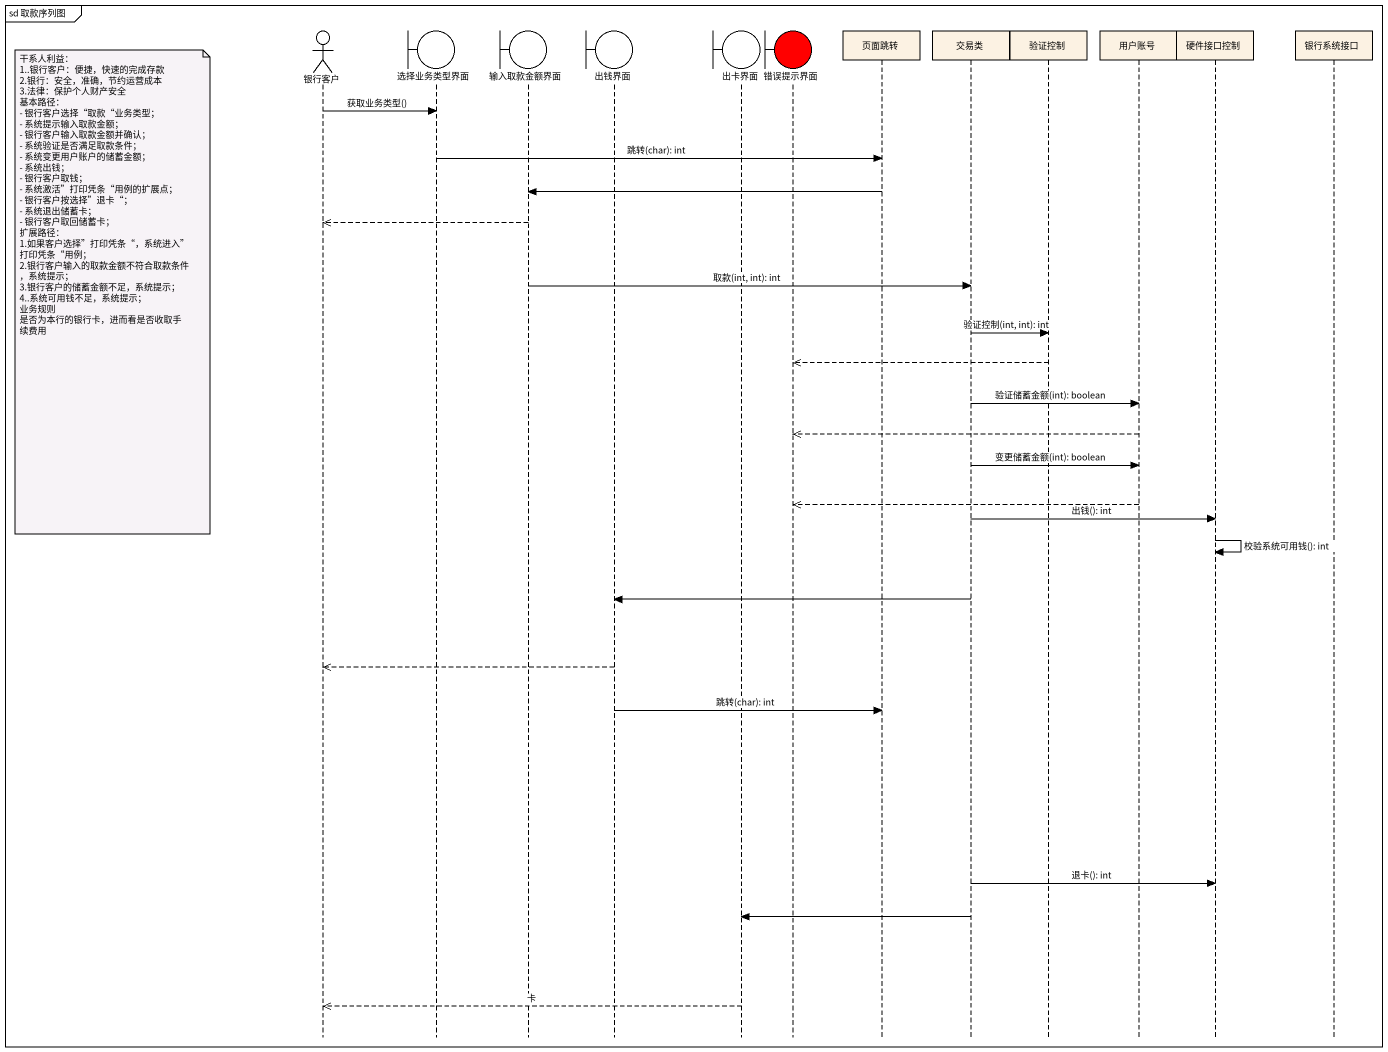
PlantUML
@startuml
mainframe sd 取款序列图
hide footbox
actor 银行客户
boundary 选择业务类型界面
boundary 输入取款金额界面
boundary 出钱界面
boundary 出卡界面
boundary 错误提示界面 #FF0000
participant 页面跳转
participant 交易类
participant 验证控制
participant 用户账号
participant 硬件接口控制
participant 银行系统接口

银行客户 -> 选择业务类型界面 : 获取业务类型()
选择业务类型界面 -> 页面跳转 : 跳转(char): int
页面跳转 -> 输入取款金额界面
输入取款金额界面 -->> 银行客户
输入取款金额界面 -> 交易类 : 取款(int, int): int
note left of 银行客户
  干系人利益：
  1..银行客户：便捷，快速的完成存款
  2.银行：安全，准确，节约运营成本
  3.法律：保护个人财产安全
  基本路径：
  - 银行客户选择“取款“业务类型；
  - 系统提示输入取款金额；
  - 银行客户输入取款金额并确认；
  - 系统验证是否满足取款条件；
  - 系统变更用户账户的储蓄金额；
  - 系统出钱；
  - 银行客户取钱；
  - 系统激活”打印凭条“用例的扩展点；
  - 银行客户按选择”退卡“；
  - 系统退出储蓄卡；
  - 银行客户取回储蓄卡；
  扩展路径：
  1.如果客户选择”打印凭条“，系统进入”打印凭条“用例；
  2.银行客户输入的取款金额不符合取款条件，系统提示；
  3.银行客户的储蓄金额不足，系统提示；
  4..系统可用钱不足，系统提示；
  业务规则
  是否为本行的银行卡，进而看是否收取手续费用
end note
交易类 -> 验证控制 : 验证控制(int, int): int
验证控制 -->> 错误提示界面
交易类 -> 用户账号 : 验证储蓄金额(int): boolean
用户账号 -->> 错误提示界面
交易类 -> 用户账号 : 变更储蓄金额(int): boolean
用户账号 -->> 错误提示界面
交易类 -> 硬件接口控制 : 出钱(): int
硬件接口控制 -> 硬件接口控制 : 校验系统可用钱(): int
交易类 -> 出钱界面
出钱界面 -->> 银行客户
出钱界面 -> 页面跳转 : 跳转(char): int
交易类 -> 硬件接口控制 : 退卡(): int
交易类 -> 出卡界面
出卡界面 -->> 银行客户 : 卡
@enduml
